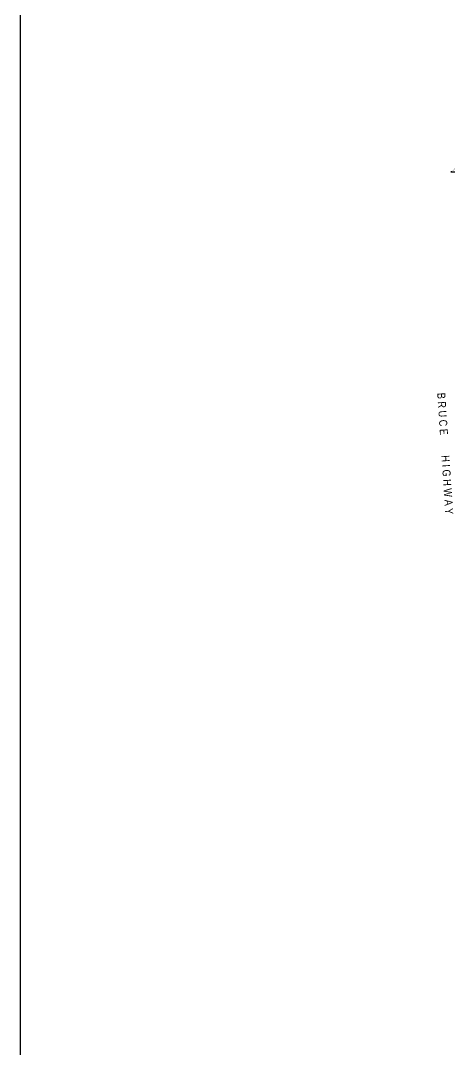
# Model space of a CAD drawing. Header units: metres. Extents: x 245957 to 247358, y 7418632 to 7419642.
# Drawn here: x 245977.8 to 246059, y 7419017.7 to 7419210.4 of the extents above; entities that cross this region are included whole.
import ezdxf
from ezdxf.enums import TextEntityAlignment as Align

# ---------------------------------------------------------------- set-up
doc = ezdxf.new("R2010")
doc.units = ezdxf.units.M
for name, color, linetype in [('-TEXT', 7, 'Continuous'), ('410_PEDESTRIAN_PATH', 32, 'Continuous'), ('410_PEDESTRIAN_PATH-L', 32, 'Continuous'), ('410_PEDESTRIAN_PATH-S', 32, 'Continuous'), ('EX-FEATURE', 7, 'Continuous'), ('EX-TITLEBLOCK', 7, 'Continuous')]:
    doc.layers.add(name, color=color, linetype=linetype)
doc.styles.add('BOLD', font='ARIALN.TTF')
doc.styles.add('ISO2.5', font='isocp.shx', dxfattribs={"height": 2.5})

# ---------------------------------------------------------------- blocks, each defined once
blk = doc.blocks.new('A1-TITLE-SC')
at = {"layer": 'EX-TITLEBLOCK', "color": 2, "flags": 128}
blk.add_lwpolyline([(28, 14), (28, 580), (828, 580), (828, 14)], close=True, dxfattribs=at)
blk = doc.blocks.new('CROSS')
at = {"color": 0, "linetype": 'Continuous'}
for p, q in [((-0.5, 0), (0.5, 0)), ((0, -0.5), (0, 0.5))]:
    blk.add_line(p, q, dxfattribs=at)

msp = doc.modelspace()

# ---------------------------------------------------------------- linework, layer by layer
at = {"layer": '410_PEDESTRIAN_PATH'}
msp.add_line((246058.65, 7419182.07), (246059.27, 7419182.1), dxfattribs=at)

# ---------------------------------------------------------------- block references
at = {"layer": '410_PEDESTRIAN_PATH-S', "xscale": 0.25, "yscale": 0.25, "zscale": 0.25}
msp.add_blockref('CROSS', (246058.65, 7419182.07), dxfattribs=at)
at = {"layer": 'EX-FEATURE', "xscale": 1.700115417462983, "yscale": 1.700118539193977, "zscale": 1.700115272608143}
msp.add_blockref('A1-TITLE-SC', (245930.21, 7418631.97), dxfattribs=at)

# ---------------------------------------------------------------- texts
at = {"layer": '-TEXT', "style": 'BOLD'}
msp.add_text('B R U C E        H I G H W A Y', height=1.5, rotation=273.8522, dxfattribs=at).set_placement((246056.71, 7419129.26), align=Align.CENTER)
at = {"layer": '410_PEDESTRIAN_PATH-L', "style": 'ISO2.5'}
msp.add_text('22.97', height=0.2, rotation=45, dxfattribs=at).set_placement((246058.82, 7419182.24), align=Align.MIDDLE_LEFT)

doc.saveas('drawing.dxf')
